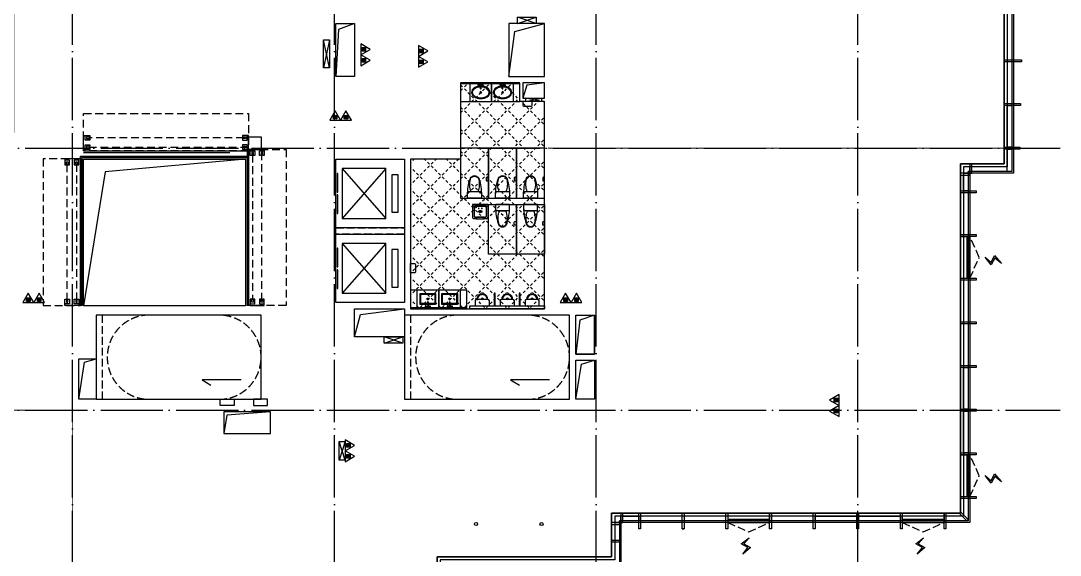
# Model space of a CAD drawing. Extents: x -186750 to 855523, y -12902 to 560425.
# Drawn here: x 15135 to 48500, y 122553 to 139685 of the extents above; entities that cross this region are included whole.
import ezdxf
from ezdxf.xclip import XClip

# ---------------------------------------------------------------- set-up
doc = ezdxf.new("R2010")
doc.units = 0
doc.header["$LTSCALE"] = 1000
doc.header["$MEASUREMENT"] = 0
doc.header["$XCLIPFRAME"] = 0
for name, pattern in [('10#楼幕墙$0$109-34 轴网$0$L1$0$$AUDIT_BAD_LTYPE1', [0]), ('10#楼幕墙$0$DASH', [0.35, 0.25, -0.1]), ('104-10 轴网$0$DOTE', [2.4200000000000004, 2, -0.2, 0.02, -0.2]), ('X-104 8#10#平面$0$109-34 轴网$0$L1$0$$AUDIT_BAD_LTYPE1', [0]), ('X-104 8#10#平面$0$CACHE', [0.375, 0.25, -0.125]), ('X-104 8#10#平面$0$DASH', [0.35, 0.25, -0.1]), ('三跑梯-奇数F$0$DASH', [0.35, 0.25, -0.1])]:
    doc.linetypes.add(name, pattern=pattern)
for name, color, linetype, plot in [('10#楼幕墙$0$04-电动窗', 1, 'Continuous', False), ('X-104 8#10#平面$0$04-不打印_辅助线', 165, 'Continuous', False), ('三跑梯-奇数F$0$04-不打印_辅助线', 165, 'Continuous', False)]:
    doc.layers.add(name, color=color, linetype=linetype, plot=plot)
for name, color, linetype in [('10#楼幕墙$0$A-C_玻璃幕墙', 140, 'Continuous'), ('10#楼幕墙$0$A-C_窗b', 191, 'Continuous'), ('10#楼幕墙$0$A-SUR_看线', 252, 'Continuous'), ('10#楼幕墙$1$A-TECH_结构', 21, 'Continuous'), ('104-10 轴网$0$A_AXIS-轴线', 252, '104-10 轴网$0$DOTE'), ('EQUIP_消防', 7, 'Continuous'), ('TWT_TEXT', 7, 'Continuous'), ('VPIPE-雨水', 4, 'TG_Y'), ('X-104 8#10#平面$0$A-E_栏杆', 252, 'Continuous'), ('X-104 8#10#平面$0$A-E_楼梯', 252, 'Continuous'), ('X-104 8#10#平面$0$A-E_电梯', 252, 'Continuous'), ('X-104 8#10#平面$0$A-FC', 252, 'X-104 8#10#平面$0$CACHE'), ('X-104 8#10#平面$0$A-I_卫-洁具', 8, 'Continuous'), ('X-104 8#10#平面$0$A-SUR_看线', 252, 'Continuous'), ('X-104 8#10#平面$0$A-TECH_暖通', 162, 'Continuous'), ('X-104 8#10#平面$0$A-TECH_结构', 252, 'Continuous')]:
    doc.layers.add(name, color=color, linetype=linetype)
doc.styles.add('TG_LINETYPE', font='romans2.shx', dxfattribs={"width": 0.8, "height": 3, "bigfont": 'hzdf2.shx'})
doc.linetypes.add('TG_Y', pattern='A,5,-0.3,["Y",TG_LINETYPE,S=0.1,R=0,X=-0.23,Y=-0.15],0', length=5.3)

# ---------------------------------------------------------------- blocks, each defined once
blk = doc.blocks.new('104-10 轴网')
at = {"layer": '104-10 轴网$0$A_AXIS-轴线', "linetype": '104-10 轴网$0$DOTE'}
for p, q in [((16799.99999999992, -6500.000000000015), (16800.00000000021, 40100.00000000004)), ((25199.99999999992, -6500.000000000015), (25200.00000000021, 40100.00000000004)), ((33599.99999999995, -6500.000000000015), (33600.00000000021, 40100.00000000004)), ((41999.99999999995, -6500.000000000015), (42000.00000000021, 40100.00000000004)), ((-6500.000000000022, 16799.99999999999), (48500.00000000018, 16800.00000000004)), ((-6500.000000000022, 8399.999999999985), (48500.00000000018, 8400.000000000044))]:
    blk.add_line(p, q, dxfattribs=at)
blk = doc.blocks.new('A-电梯2222')
for p, q in [((-599.9999999888532, 1800.000000028485), (-599.9999999888532, 2000.000000028485)), ((-599.9999999888532, 2000.000000028485), (599.999999990192, 2000.000000027969)), ((599.999999990192, 1800.000000028027), (-599.9999999888532, 1800.000000028485)), ((599.999999990192, 2000.000000027969), (599.999999990192, 1800.000000028027)), ((-800.0000000021246, 200.0000000191649), (-800.0000000016589, 1600.000000013759)), ((-800.0000000016589, 1600.000000013759), (800.0000000027649, 1600.000000013068)), ((800.0000000027649, 1600.000000013068), (-800.0000000021246, 200.0000000191649)), ((800.0000000021828, 200.0000000184664), (-800.0000000016589, 1600.000000013759)), ((800.0000000027649, 1600.000000013068), (800.0000000021828, 200.0000000184664)), ((800.0000000021828, 200.0000000184664), (-800.0000000021246, 200.0000000191649))]:
    blk.add_line(p, q)
for points in [[(-1100, 0), (1100, 0), (1100, 2200.000000000007), (-1100, 2200.000000000007)], [(-643.3333333326736, 38.08112883746799), (-643.3333333326736, 58.97966308711329), (-43.33333333267365, 58.97966308711329), (-43.33333333267365, 38.08112883746799)], [(43.33333333273185, 38.0811288371915), (43.33333333273185, 58.97966308683681), (643.3333333327319, 58.97966308683681), (643.3333333327319, 38.0811288371915)]]:
    blk.add_lwpolyline(points, close=True)
blk = doc.blocks.new('X-104 8#10#平面$0$jhat')
for p, q in [((-395, -250.0000000000582), (-395, 249.9999999999418)), ((-395, 249.9999999999418), (-44.99999999994179, 249.9999999999418)), ((-219.9999999999418, 32.25599999987753), (-219.9999999999418, 5.03999999986263)), ((-124.8214514199644, 8.000000000058208), (11.68149024352897, 14.3899337601033)), ((-124.8214514199644, 7.999999999941792), (-124.8214514199644, -8.000000000058208)), ((-44.99999999994179, 249.9999999999418), (-44.99999999994179, 11.73657725605881)), ((11.68149024352897, 14.3899337601033), (11.68149024352897, -14.3899337601033)), ((-44.99999999994179, -250.0000000000582), (-395, -250.0000000000582)), ((-225.0399999999208, -1.164153218269348e-10), (-253.7679999999236, -1.164153218269348e-10)), ((-219.9999999999418, -5.040000000095461), (-219.9999999999418, -32.76000000012573)), ((-186.7359999999171, -1.164153218269348e-10), (-214.9599999999045, -1.164153218269348e-10)), ((-124.8214514199644, -8.000000000058208), (11.68149024352897, -14.3899337601033)), ((-44.99999999994179, -12.38077738613356), (-44.99999999994179, -250.0000000000582))]:
    blk.add_line(p, q)
at = {"color": 8}
blk.add_lwpolyline([(-69.99999999994179, -11.06304409715813), (-69.99999999994179, -225.0000000000582), (-370, -225.0000000000582), (-370, 224.9999999999418), (-69.99999999994179, 224.9999999999418), (-69.99999999994179, 10.56628493819153)], dxfattribs=at)
at = {"ltscale": 1000, "const_width": 0.8399999999999999}
blk.add_lwpolyline([(-219.5799999999581, 0.1399999998975545, 0.9999999999999999), (-220.4199999999255, 0.1399999998975545, 0.9999999999999999)], format="xyb", close=True, dxfattribs=at)
for points in [[(7.191454842337407, 81.35012003820157), (30, 81.35012003820157), (30, 51.35012003820157), (7.191454842337407, 51.35012003820157)], [(11.68149024352897, -21.35012003820157), (30, -21.35012003820157), (30, 21.35012003820157), (11.68149024352897, 21.35012003820157)], [(7.191454842337407, -81.35012003820157), (30, -81.35012003820157), (30, -51.35012003820157), (7.191454842337407, -51.35012003820157)]]:
    blk.add_lwpolyline(points, close=True)
blk.add_circle((-219.9999999999418, -1.164153218269348e-10), 25.2)
at = {"layer": 'X-104 8#10#平面$0$04-不打印_辅助线'}
blk.add_lwpolyline([(100.0000000001164, -350), (100.0000000000582, 350), (-499.9999999999418, 350), (-499.9999999998836, -350)], close=True, dxfattribs=at)
blk = doc.blocks.new('X-104 8#10#平面$0$A-toilet-F2$0$A-toilet-F3$0$xb')
for p, q in [((-228.5999999991618, 152.3999999994412), (-228.6000000010245, 9.313225746154785e-10)), ((-228.6000000010245, 9.313225746154785e-10), (228.6000000010245, -9.313225746154785e-10)), ((177.7999999998137, 203.2000000000698), (-177.7999999993481, 203.1999999994878)), ((228.6000000010245, -9.313225746154785e-10), (228.6000000005588, 152.3999999997905))]:
    blk.add_line(p, q)
for centre, radius, start, end in [((-6.349999998696148, 209.549999998766), 171.56755229355, 106.6068803142738, 182.1210963969083), ((-6.349999998696148, 209.549999998766), 146.16755229355, 87.87890362284142, 182.1210963969083), ((9.313225746154785e-10, 342.8999999993248), 63.50000000000001, 1.07073087239469, 178.9292691276053), ((6.350000001490116, 209.549999998766), 146.16755229355, 357.8789036030917, 92.12109637715858), ((6.350000001490116, 209.549999998766), 171.56755229355, 357.8789036030917, 73.39311968572625), ((-177.7999999993481, 152.3999999992084), 50.8, 90, 180), ((1.396983861923218e-09, 203.1999999987893), 38.1, 0, 180), ((177.8000000002794, 152.3999999997905), 50.8, 0, 90)]:
    blk.add_arc(centre, radius, start, end)
blk = doc.blocks.new('X-104 8#10#平面$0$10#核心筒')
at = {"layer": 'X-104 8#10#平面$0$A-I_卫-洁具', "ltscale": 0.1}
for points in [[(27649.99997655326, 11650.00000787919), (29449.99997655326, 11650.00000787919), (29449.99997655326, 12250.00000787919), (27649.99997655326, 12250.00000787919)], [(30364.99997656236, 11749.99999999913), (30364.99997656236, 12149.99999999913), (30334.99997656236, 12149.99999999913), (30334.99997656236, 11749.99999999913), (30364.99997656236, 11749.99999999913), (30364.99997656236, 11749.99999999913)], [(31164.99997655315, 11749.99999999919), (31164.99997655315, 12149.99999999919), (31134.99997655315, 12149.99999999919), (31134.99997655315, 11749.99999999919), (31164.99997655315, 11749.99999999919), (31164.99997655315, 11749.99999999919)]]:
    blk.add_lwpolyline(points, close=True, dxfattribs=at)
blk.add_lwpolyline([(27649.99939044413, 11679.99977302144), (27649.99939044413, 11649.99977302144), (29449.99939044425, 11649.99977302132), (29449.99939044768, 11679.99977281538), (27649.99939044413, 11679.99977302144)], dxfattribs=at)
at = {"layer": 'X-104 8#10#平面$0$A-SUR_看线', "linetype": 'X-104 8#10#平面$0$109-34 轴网$0$L1$0$$AUDIT_BAD_LTYPE1'}
blk.add_lwpolyline([(31949.99997657158, 11650.00000787916), (29549.99997655303, 11650.00000787919), (29549.99997655303, 11750.00000000212), (31949.99997657156, 11750.00000782145), (31949.99998203337, 11650.00000787919)], dxfattribs=at)
at = {"layer": 'X-104 8#10#平面$0$A-TECH_结构', "linetype": 'X-104 8#10#平面$0$DASH'}
blk.add_lwpolyline([(25249.99997655326, 14250.00000788743), (27449.99997655327, 14250.00000788743), (27449.99997655327, 14049.99998604986), (25249.99997655326, 14049.99998604986)], close=True, dxfattribs=at)
at = {"layer": 'X-104 8#10#平面$0$A-E_电梯', "xscale": -1, "rotation": 270}
for p in [(25249.99997655326, 15349.99998604986), (25249.99997655326, 12949.99998604986)]:
    blk.add_blockref('A-电梯2222', p, dxfattribs=at)
at = {"layer": 'X-104 8#10#平面$0$A-I_卫-洁具', "ltscale": 0.1, "rotation": 270}
for p in [(28199.99997655326, 11750.00000787919), (28899.99997655326, 11750.00000787919)]:
    blk.add_blockref('X-104 8#10#平面$0$jhat', p, dxfattribs=at)
at = {"layer": 'X-104 8#10#平面$0$A-I_卫-洁具', "ltscale": 0.1}
for p in [(29949.99997657157, 11749.99999999907), (30749.99997657157, 11749.99999999907), (31549.99997657157, 11749.99999999907)]:
    blk.add_blockref('X-104 8#10#平面$0$A-toilet-F2$0$A-toilet-F3$0$xb', p, dxfattribs=at)
blk = doc.blocks.new('X-104 8#10#平面$0$meae')
for p, q in [((-215.039999999979, 0), (-243.7679999999818, 0)), ((-210, 5.039999999979045), (-210, 32.76000000000931)), ((-176.7359999999753, 0), (-204.9599999999627, 0)), ((-99.54815868195146, 8), (21.68149024352897, 14.3899337600451)), ((-99.54815868195146, -7.999999999941792), (-99.54815868195146, 8)), ((21.68149024352897, -14.3899337601033), (21.68149024352897, 14.3899337600451)), ((-210, -32.25599999999395), (-210, -5.039999999979045)), ((-99.54815868195146, -8.000000000058208), (21.68149024352897, -14.3899337601033))]:
    blk.add_line(p, q)
at = {"const_width": 0.8399999999999999}
blk.add_lwpolyline([(-209.5800000000163, -0.1400000000139698, -0.9999999999999999), (-210.4199999999837, -0.1400000000139698, -0.9999999999999999)], format="xyb", close=True, dxfattribs=at)
for points in [[(17.19145484233741, 81.35012003820157), (40, 81.35012003820157), (39.99999999994179, 51.35012003820157), (17.1914548422792, 51.35012003820157)], [(21.68149024352897, 21.35012003820157), (40, 21.35012003820157), (40, -21.35012003820157), (21.68149024352897, -21.35012003820157)], [(17.19145484233741, -81.35012003820157), (40, -81.35012003820157), (39.99999999994179, -51.35012003820157), (17.1914548422792, -51.35012003820157)]]:
    blk.add_lwpolyline(points, close=True)
blk.add_circle((-210, 0), 25.2)
blk.add_ellipse((-210, 0), major_axis=(0, -296.8388870928175), ratio=0.6737661697857759)
at = {"color": 8}
blk.add_open_spline([(-210, -271.838887092832), (-201.6286662275088, -271.838887092832), (-193.2556980797672, -270.8834744876949), (-176.5567826171755, -267.0318226981908), (-168.2292954665609, -264.1331208487391), (-151.7464247078751, -256.3412992825033), (-143.592075161112, -251.4461166422116), (-127.6688291439204, -239.6628589069005), (-119.9016611408442, -232.7743547918508), (-105.0053654383519, -217.100718463771), (-97.87740360945463, -208.3160983382841), (-84.50442564953119, -189.0367220979533), (-78.25994529254967, -178.5426552897552), (-66.86596525227651, -156.1005802754662), (-61.71665413689334, -144.1531549534993), (-52.68240508378949, -119.1104159536771), (-48.79751711455174, -106.0155586157343), (-42.41598126577446, -79.01830609660828), (-39.91934085072717, -65.11628590768669), (-36.39207964838715, -36.86706837144447), (-35.3614577781409, -22.5202054088586), (-34.79793056182098, 6.244822261855006), (-35.26502483320655, 20.66266644134885), (-37.68259151588427, 49.19399507466005), (-39.63306519814068, 63.30715293157846), (-44.95700291811954, 90.86129060061648), (-48.33046480413759, 104.3019146881416), (-56.39392556494568, 130.1611448710319), (-61.0838973345235, 142.5793309712317), (-71.62818411248736, 166.0733063118532), (-77.48238030000357, 177.1485642623738), (-90.15903716551838, 197.6798496269621), (-96.98112566315103, 207.1352148510632), (-111.3602107425686, 224.2113378457143), (-118.9163064261083, 231.8314545630128), (-134.510733252624, 245.1036245926516), (-142.547481424408, 250.7556368449004), (-158.868371842138, 260.0530890176306), (-167.1509793659789, 263.6999722997425), (-183.7976203592261, 269.0257272459567), (-192.162095878215, 270.7072330619558), (-208.8995512870024, 272.153067119536), (-217.2755150526064, 271.9185741905239), (-234.0031495776493, 269.526916392555), (-242.3573442720808, 267.3679324407713), (-258.9526960913208, 261.0731867576833), (-267.1936322519905, 256.9349128940958), (-283.3781850557425, 246.65468100406), (-291.3201072766096, 240.5117016318836), (-306.6623222918133, 226.2813428560039), (-314.0611830068519, 218.1942343084957), (-328.0653621423407, 200.2301868745126), (-334.6699371464783, 190.353927289194), (-346.859358667396, 169.044026111078), (-352.4439172392595, 157.6110181525), (-362.4072642970132, 133.476927122334), (-366.7859668953461, 120.7763437553076), (-374.1964356524404, 94.43610308453208), (-377.2281845823745, 80.79684587812517), (-381.8495765395346, 52.93462008907227), (-383.4392193020904, 38.71199739631265), (-385.1273327118251, 10.0537408667733), (-385.225804392132, -4.381569712015335), (-383.9285565786413, -33.08909023553133), (-382.5328362500295, -47.36097819061251), (-378.2902226594742, -75.36972922243876), (-375.4433290168527, -89.10625087702647), (-368.3874579074909, -115.6863969620317), (-364.1784936326439, -128.529630749661), (-354.5335200406262, -152.9902308470919), (-349.097582319926, -164.6071133053629), (-337.1786070214584, -186.3198765731067), (-330.6958189697471, -196.415140855941), (-316.9037533847149, -214.843760280055), (-309.5951420506462, -223.1764269854757), (-294.4000191528467, -237.9131964488188), (-286.5148495539906, -244.3169298697612), (-270.41386736813, -255.1213227973203), (-262.1997869724291, -259.5227866767091), (-245.6385630253353, -266.3373192788567), (-237.2919559226721, -268.7527736420161), (-222.6272707111784, -271.2949484957498), (-216.3134306632564, -271.838887092832), (-210, -271.838887092832)], degree=3, knots=[0, 0, 0, 0, 0.1541728099079682, 0.1541728099079682, 0.3083456198159364, 0.3083456198159364, 0.4625184297239047, 0.4625184297239047, 0.6166912396318729, 0.6166912396318729, 0.7708640495398411, 0.7708640495398411, 0.9250368594478093, 0.9250368594478093, 1.079209669355778, 1.079209669355778, 1.233382479263746, 1.233382479263746, 1.387555289171714, 1.387555289171714, 1.541728099079682, 1.541728099079682, 1.69590090898765, 1.69590090898765, 1.850073718895619, 1.850073718895619, 2.004246528803587, 2.004246528803587, 2.158419338711555, 2.158419338711555, 2.312592148619523, 2.312592148619523, 2.466764958527492, 2.466764958527492, 2.62093776843546, 2.62093776843546, 2.775110578343428, 2.775110578343428, 2.929283388251396, 2.929283388251396, 3.083456198159364, 3.083456198159364, 3.237629008067333, 3.237629008067333, 3.391801817975301, 3.391801817975301, 3.545974627883269, 3.545974627883269, 3.700147437791237, 3.700147437791237, 3.854320247699206, 3.854320247699206, 4.008493057607174, 4.008493057607174, 4.162665867515142, 4.162665867515142, 4.31683867742311, 4.31683867742311, 4.471011487331078, 4.471011487331078, 4.625184297239047, 4.625184297239047, 4.779357107147015, 4.779357107147015, 4.933529917054983, 4.933529917054983, 5.087702726962951, 5.087702726962951, 5.24187553687092, 5.24187553687092, 5.396048346778888, 5.396048346778888, 5.550221156686856, 5.550221156686856, 5.704393966594824, 5.704393966594824, 5.858566776502792, 5.858566776502792, 6.012739586410761, 6.012739586410761, 6.166912396318729, 6.166912396318729, 6.283185307179586, 6.283185307179586, 6.283185307179586, 6.283185307179586], dxfattribs=at)
at = {"layer": 'X-104 8#10#平面$0$04-不打印_辅助线'}
blk.add_lwpolyline([(-499.9999999998836, -349.9999999999418), (-499.9999999998836, 350.0000000000582), (100.0000000001164, 350.0000000000582), (100.0000000001164, -349.9999999999418)], close=True, dxfattribs=at)
blk = doc.blocks.new('X-104 8#10#平面$0$A-toilet-F2$0$A-toilet-F3$0$$plan$00000388')
for p, q in [((-211.7636100000016, 107.6506163835302), (-211.7636100000016, -107.6506388835276)), ((-202.5, -209.53125), (-202.5, 209.53125)), ((0, -220.78125), (0, 220.78125))]:
    blk.add_line(p, q)
blk.add_lwpolyline([(-202.4999999999999, -209.5312499999999), (-151.5815775000015, -220.9312574999972), (-102.2263650000007, -226.3893074999992), (-50.17650749999908, -226.3893074999992), (8.526512829121202e-14, -220.7812499999999)])
for centre, radius, start, end in [((-595.175017904075, 0), 128.7061108459815, 159.5476091936029, 200.4523908063857), ((-562.4982811024126, -12.18639293920603), 163.5812782416205, 107.2477400730136, 159.5476091936029), ((-580.3665348804823, -1.124999869261956e-05), 128.7061108459815, 136.8542646013629, 223.1457353986371), ((-555.5449209055997, -23.26485846064998), 162.7261878014058, 104.7785650587778, 136.8542646013629), ((-70.50223739520334, -1596.893304158019), 1822.905267548176, 91.22236801686525, 107.2477400730136), ((-443.4417002224786, -448.2021481943076), 602.2018211347165, 67.37374387746667, 104.7785650587778), ((-76.17188249999913, -236.25), 463.3354349999999, 97.73994600000086, 105.8219819999994), ((-76.17188249999913, -236.25), 463.3354349999999, 80.5376779999934, 97.73994600000086), ((-562.4982811024126, 12.18639293920603), 163.5812782416205, 200.4523908063857, 252.7522599269864), ((-555.5449209055997, 23.26483596065259), 162.7261878014058, 223.1457353986371, 255.2214349412222), ((-70.50223739520334, 1596.893304158019), 1822.905267548176, 252.7522599269864, 268.7776319831348), ((-443.4417002224786, 448.2021256943101), 602.2018211347165, 255.2214349412222, 292.6262561225334)]:
    blk.add_arc(centre, radius, start, end)
blk = doc.blocks.new('X-104 8#10#平面$0$hgfasg')
at = {"layer": 'X-104 8#10#平面$0$04-不打印_辅助线'}
blk.add_lwpolyline([(-450, 1599.999999999709), (450, 1599.999999999651), (450, -3.492459654808044e-10), (-450, -2.91038304567337e-10)], close=True, dxfattribs=at)
at = {"rotation": 270}
blk.add_blockref('X-104 8#10#平面$0$A-toilet-F2$0$A-toilet-F3$0$$plan$00000388', (0, 0), dxfattribs=at)
blk = doc.blocks.new('X-104 8#10#平面$0$hgfd')
at = {"color": 8}
for p, q in [((-38.49999971458601, 228.000000048185), (38.50000028541399, 227.9999999518077)), ((3.335953806526959e-07, 266.5000000000036), (2.372253220528364e-07, 189.5000000000036))]:
    blk.add_line(p, q, dxfattribs=at)
for points in [[(250, -3.504792402964085e-07), (-249.9999999999927, 3.504792402964085e-07), (-249.9999994917889, 406.0000003504792, -0.4142135623732199), (-199.9999994292011, 456.0000002878987), (-119.9999994292084, 456.0000001877597), (-119.9999994166865, 466.000000187767), (120.0000005833208, 465.9999998122548), (120.0000005708062, 455.9999998122548), (200.000000570777, 455.9999997121158, -0.414213562372991), (250.0000005081893, 405.9999996495353)], [(175.000000062566, 49.99999974339516), (-174.9999999374049, 50.00000025659756, -0.4142135623730927), (-199.9999999061183, 75.00000028789145), (-199.9999995230974, 381.0000002878987, -0.414213562373095), (-174.9999994917962, 406.0000002565976), (175.0000005082111, 405.9999997434024, -0.4142135623731322), (200.0000004769245, 380.9999997121085), (200.0000000938744, 74.99999971210127, -0.4142135623730573)], [(250, -3.504792402964085e-07), (-249.9999999999927, 3.504792402964085e-07), (-249.9999999686988, 25.00000035048652, -0.4142135623730971), (-224.9999999373977, 50.00000031918535), (225.0000000625878, 49.99999968082193, -0.4142135623730932), (250.0000000313012, 24.99999964952804)]]:
    blk.add_lwpolyline(points, format="xyb", close=True)
blk.add_lwpolyline([(120.0000005708062, 455.9999998122548), (200.000000570777, 455.9999997121158, -0.414213562373095), (250.0000005081893, 405.9999996495353), (250, -3.504792402964085e-07), (-249.9999999999927, 3.504792402964085e-07), (-249.9999994917889, 406.0000003504792, -0.4142135623730929), (-199.9999994292011, 456.0000002878987), (-119.9999994292084, 456.0000001877597)], format="xyb")
blk.add_lwpolyline([(150.0000000876389, 69.99999977469633), (-149.9999999123756, 70.00000022531094, -0.4142135623730976), (-199.9999998497879, 120.0000002878915), (-199.9999995543913, 356.0000002878842, -0.414213562373095), (-149.9999994918035, 406.0000002253037), (150.0000005081965, 405.9999997746963, -0.414213562373095), (200.0000004456087, 355.9999997121085), (200.0000001502194, 119.9999997121231, -0.4142135623731096)], format="xyb", close=True, dxfattribs=at)
blk.add_lwpolyline([(120.0000005082184, 405.9999998122476), (-119.9999994917889, 406.0000001877524), (-119.9999994166865, 466.000000187767), (120.0000005833208, 465.9999998122548)], close=True)
for centre, radius in [((-49.99999971457146, 228.0000000625914), 10), ((-49.99999983975431, 128.0000000625841), 10), ((2.854139893315732e-07, 228.0000000000036), 35), ((50.00000028542127, 227.9999999374159), 10), ((50.00000016025297, 127.9999999374159), 10)]:
    blk.add_circle(centre, radius)
blk.add_circle((2.854139893315732e-07, 228.0000000000036), 25, dxfattribs=at)
blk = doc.blocks.new('X-104 8#10#平面$0$卫生间')
at = {"layer": 'X-104 8#10#平面$0$A-I_卫-洁具', "ltscale": 0.1}
blk.add_lwpolyline([(29249.99997658384, 18300.0000078821), (31149.99997658456, 18300.00000788411), (31149.99997658456, 18900.00000788411), (29249.99997658384, 18900.0000078821)], close=True, dxfattribs=at)
blk.add_lwpolyline([(29249.9999765839, 18900.00000788417), (29249.9999765839, 18870.00000788417), (31149.99997652085, 18870.00000788397), (31149.99997652428, 18900.00000788411)], dxfattribs=at)
for points in [[(31549.99997658755, 18300.00000787908), (31249.99997658755, 18300.00000787908), (31249.99997658755, 18180.00000787896, 0.414213562373095), (31279.99997658755, 18150.00000787896), (31519.99997658755, 18150.00000787896, 0.414213562373095), (31549.99997658755, 18180.00000787896)], [(27649.9999765533, 12800.00000788734), (27649.9999765533, 13100.00000788734), (27769.99997655342, 13100.00000788734, -0.414213562373095), (27799.99997655342, 13070.00000788734), (27799.99997655342, 12830.00000788734, -0.414213562373095), (27769.99997655342, 12800.00000788734)]]:
    blk.add_lwpolyline(points, format="xyb", close=True, dxfattribs=at)
at = {"layer": 'X-104 8#10#平面$0$A-I_卫-洁具'}
for points in [[(30074.99997657166, 15851.95678070415), (30074.99997657168, 15771.95678070415, 0.4142135623730523), (30094.99997657168, 15751.95678070415), (30134.99997657171, 15751.95678070415), (30134.99997657169, 15871.95678070415), (30094.99997657166, 15871.95678070415, 0.4142135623731306)], [(30974.99997657155, 15851.95678070412), (30974.99997657156, 15771.95678070412, 0.4142135623730523), (30994.99997657156, 15751.95678070412), (31034.99997657159, 15751.95678070412), (31034.99997657158, 15871.95678070412), (30994.99997657155, 15871.95678070412, 0.4142135623731306)], [(31889.99997657165, 15851.95678070426), (31889.99997657166, 15771.95678070426, 0.4142135623730523), (31909.99997657166, 15751.95678070426), (31949.99997657169, 15751.95678070426), (31949.99997657168, 15871.95678070426), (31909.99997657165, 15871.95678070426, 0.4142135623731306)], [(30974.99997657155, 14348.04323506608), (30974.99997657156, 14428.04323506608, -0.4142135623730523), (30994.99997657156, 14448.04323506608), (31034.99997657159, 14448.04323506608), (31034.99997657158, 14328.04323506608), (30994.99997657155, 14328.04323506608, -0.4142135623731306)], [(31889.99997657163, 14348.04323506594), (31889.99997657166, 14428.04323506594, -0.4142135623730523), (31909.99997657166, 14448.04323506594), (31949.99997657169, 14448.04323506594), (31949.99997657166, 14328.04323506594), (31909.99997657163, 14328.04323506594, -0.4142135623731306)]]:
    blk.add_lwpolyline(points, format="xyb", close=True, dxfattribs=at)
at = {"layer": 'X-104 8#10#平面$0$A-I_卫-洁具', "ltscale": 0.1, "xscale": -1}
for name, p, rotation in [('X-104 8#10#平面$0$meae', (29899.9999765845, 18800.00000788434), 270), ('X-104 8#10#平面$0$meae', (30599.9999765845, 18800.00000788411), 270), ('X-104 8#10#平面$0$hgfd', (29884.99997657168, 15000.00000755693), 180)]:
    blk.add_blockref(name, p, dxfattribs=dict(at, rotation=rotation))
for p in [(29699.99997657168, 15200.000007897), (30599.99997657168, 15200.00000788565), (31499.99997657168, 15200.00000788539)]:
    blk.add_blockref('X-104 8#10#平面$0$hgfasg', p, dxfattribs=at)
at = {"layer": 'X-104 8#10#平面$0$A-I_卫-洁具', "ltscale": 0.1, "rotation": 180}
for p in [(30599.99997657168, 15000.00000789596), (31499.99997657168, 15000.00000788481)]:
    blk.add_blockref('X-104 8#10#平面$0$hgfasg', p, dxfattribs=at)
blk = doc.blocks.new('X-104 8#10#平面$0$dfsdgf')
at = {"layer": 'X-104 8#10#平面$0$A-E_栏杆'}
for points in [[(249.9999999999673, -5049.999978165768), (249.9999999969223, -250.0000139501353), (5649.99999998985, -250.0000279002707), (5649.999999992895, -5049.999992115903)], [(299.9999999999673, -5049.999978165768), (299.9999999969514, -300.0000139501353), (5599.99999998985, -300.0000279002707), (5599.999999992895, -5049.999992115903)]]:
    blk.add_lwpolyline(points, dxfattribs=at)
blk = doc.blocks.new('三跑梯-奇数F')
at = {"color": 8, "linetype": '三跑梯-奇数F$0$DASH'}
for centre, start, end in [((1350.000000000002, 3950.000000000022), 0, 180), ((1350.14815628293, 1710.000000000051), 180, 0)]:
    blk.add_arc(centre, 1350.000000000002, start, end, dxfattribs=at)
at = {"layer": '三跑梯-奇数F$0$04-不打印_辅助线', "linetype": '三跑梯-奇数F$0$DASH'}
blk.add_line((3.637978807091713e-12, 199.9999999999982), (2700.000000000004, 199.9999999999982), dxfattribs=at)
at = {"layer": '三跑梯-奇数F$0$04-不打印_辅助线'}
blk.add_lwpolyline([(2700.000000000002, 5299.999999999999), (1.818989403545856e-12, 5299.999999999999), (1.818989403545856e-12, -9.094947017729282e-13), (2700.000000000002, -1.818989403545856e-12)], close=True, dxfattribs=at)
blk.add_lwpolyline([(2080.148156277954, 4661.834401277643), (2080.148156277895, 3410.000000000371), (2245.772232771751, 3690.000000000371)], dxfattribs=at)
blk = doc.blocks.new('X-104 8#10#平面$0$uyrii7ur')
at = {"layer": 'X-104 8#10#平面$0$A-TECH_结构', "linetype": 'X-104 8#10#平面$0$109-34 轴网$0$L1$0$$AUDIT_BAD_LTYPE1'}
for points in [[(25249.99997658582, 20800.00000749383), (25850.00000000499, 20800.00000749383), (25850.00000000499, 19100.00000788411), (25249.99997658582, 19100.00000788411)], [(30800.00000000291, 19100.00000788414), (31949.9999765715, 19100.00000788414), (31949.9999765715, 20800.00000749389), (30800.00000000291, 20800.00000749389)], [(31249.99997658737, 18400.00000787905), (31949.99997657165, 18400.00000787905), (31949.99997657165, 18900.00000788405), (31249.99997658737, 18900.00000788405)], [(27449.9999765532, 10750.00000788458), (25849.99997655327, 10750.00000788458), (25849.99997655327, 11650.00000788731), (27449.9999765532, 11650.00000788731)], [(33549.99322787844, 10199.99893631577), (32949.99995488752, 10199.99893631577), (32949.99995488752, 11450.00000787922), (33549.99322787844, 11450.00000787922)], [(33549.99997317628, 8750.000027945673), (32949.99995863647, 8750.000027945673), (32949.99995863647, 9999.998936315766), (33549.99997317628, 9999.998936315766)], [(21649.99999999856, 7650.000007879251), (23149.99999999696, 7650.000007879251), (23149.99999999689, 8350.000000000058), (21649.99999999849, 8350.000000000058)]]:
    blk.add_lwpolyline(points, close=True, dxfattribs=at)
for points in [[(25850.00000000498, 20800.00000749383), (25335.49703044849, 20603.45774340531), (25249.99997658582, 19100.00000788411)], [(25849.99997655327, 10750.00000788458), (26036.99999999987, 11473.7839677821), (27449.99997655326, 11650.00000788731)], [(33549.99322787844, 10199.99893631577), (33549.99322787844, 11450.00000787998), (33078.99492861191, 11290.86848105729), (32949.99325937161, 10199.99893631577), (33549.99322787844, 10199.99893631577)], [(23149.99999999686, 8350.000000000058), (21746.26625576583, 8243.715887878352), (21649.99999999856, 7650.000007879251)]]:
    blk.add_lwpolyline(points, dxfattribs=at)
at = {"layer": 'X-104 8#10#平面$0$A-TECH_结构'}
for points in [[(30800.00000000274, 19100.00000788414), (30994.87325166486, 20538.04205661503), (31949.9999765715, 20800.00000749389)], [(31949.99997657165, 18900.00000788405), (31380.60406085144, 18817.14181262002), (31249.99997658737, 18400.00000787905)]]:
    blk.add_lwpolyline(points, dxfattribs=at)
for points in [[(17550.00009050622, 10050.00004004798), (17550.00004707376, 8750.000050116389), (17000.00000339406, 8750.000029312563), (17181.19745823395, 9940.41740318312)], [(17550.00006878999, 8750.000036196201), (17000.00000000306, 8750.000011481054), (17000.00000000306, 10049.99993964267), (17550.00006878999, 10049.99996435782)], [(33549.99997317628, 9999.998936315766), (33549.99997317628, 8750.000027945673), (32949.99995462794, 8749.999959031004), (33137.91965881834, 9881.415826070122)]]:
    blk.add_lwpolyline(points, close=True, dxfattribs=at)
blk = doc.blocks.new('X-104 8#10#平面$0$rhyseuyi')
at = {"layer": 'X-104 8#10#平面$0$04-不打印_辅助线', "linetype": 'X-104 8#10#平面$0$109-34 轴网$0$L1$0$$AUDIT_BAD_LTYPE1'}
h = blk.add_hatch(dxfattribs=at)
h.set_pattern_fill('虚线方格', color=256, scale=500, angle=45)
h.set_pattern_definition([(45, (28.28427124753944, 59428.28427124747), (-353.5533905932737, 353.5533905932738), [90, -75, 90, -75, 90, -80]), (135, (325.2691193458741, 59781.83766184075), (-353.5533905932738, -353.5533905932737), [90, -75, 90, -75, 90, -80])])
h.paths.add_polyline_path([(31949.99997657165, 130450.0000078792), (31949.99997657165, 137100.0000078791), (31149.99997658463, 137100.0000078791), (31149.99997652436, 137700.0000078842), (29249.99997658411, 137700.0000078843), (29249.99997657174, 135249.9999999998), (27649.99997655331, 135249.9999860454), (27649.99939044419, 130449.9997730215)])
at = {"layer": 'X-104 8#10#平面$0$A-TECH_结构', "linetype": 'X-104 8#10#平面$0$109-34 轴网$0$L1$0$$AUDIT_BAD_LTYPE1'}
blk.add_lwpolyline([(-500, 123899.9999845643), (-500, 114100.0000000001), (17300, 114100.0000000001), (17300, 115500.0000000001), (28500, 115500.0000000001), (28500, 122500.0000000001), (34100, 122500.0000000001), (34100, 123900.0000000001), (45299.99999999999, 123900.0000000001), (45299.99999999999, 135100.0000000001), (46699.99999999999, 135100.0000000001), (46699.99999999999, 155700.0000000001), (33100, 155700.0000000001), (33100, 152900.0000000001), (21900, 152900.0000000001), (21900, 140300.0000000001), (14900.00000000029, 140300.0000000001), (14900.00000000419, 136099.9999860433), (8900.000000004307, 136099.9999860433), (8900.000000000407, 138900.0000000001), (-3300, 138900.0000000001), (-3300, 123899.9999985063)], close=True, dxfattribs=at)
blk.add_lwpolyline([(31949.99997657159, 130450.0000078793), (31949.99997657159, 137100.0000078792), (31149.99997658457, 137100.0000078792), (31149.9999765243, 137700.0000078843), (29249.99997658405, 137700.0000078844), (29249.99997657168, 135249.9999999999), (27649.99997655326, 135249.9999860455), (27649.99939044414, 130449.9997730216), (31949.99997657159, 130450.0000078793)], dxfattribs=at)
at = {"layer": 'X-104 8#10#平面$0$A-TECH_结构'}
blk.add_lwpolyline([(17149.99999999694, 135250.0000069752), (22349.99999998987, 135249.9999930251), (22349.99999999293, 130550.0000078843), (17150, 130550.0000218344)], close=True, dxfattribs=at)
blk.add_lwpolyline([(22349.99999998986, 135250.0000000002), (17840.37583562586, 134844.2933460629), (17150, 130550.0000218344)], dxfattribs=at)
blk = doc.blocks.new('10#楼幕墙$0$A$C13E80662')
for points in [[(150.0005130732898, 150.2641038001748), (150.0005130732898, 200.2641038001238), (0.0005130732897669077, 200.2641038001238), (0.0005130732897669077, 0.2641038001238485), (150.0005130732898, 0.2641038001238485)], [(150.0005130732898, 0.2641038001747802), (200.0005130733043, 0.2641038001747802), (200.0005130733043, 150.2641038001748), (150.0005130732898, 150.2641038001748)]]:
    blk.add_lwpolyline(points)
blk = doc.blocks.new('10#楼幕墙$0$ii')
blk.add_lwpolyline([(-1339.999257087533, -5.379672802519053e-05), (0.0007429124671034515, -5.379672802519053e-05), (0.0007429124671034515, -150.000053796728), (-1339.999257087533, -150.000053796728)], close=True)
blk = doc.blocks.new('10#楼幕墙$0$$TCHSYS$WIN2D')
for p, q in [((-0.5, 0.5), (0.5, 0.5)), ((-0.5, 0.5), (-0.4999999999999999, -0.5)), ((0.5, 0.5), (0.4999999999999998, -0.5)), ((0.5, 0.1666666666666666), (-0.5, 0.1666666666666666)), ((0.5, -0.1666666666666667), (-0.5, -0.1666666666666667)), ((-0.4999999999999999, -0.5), (0.5, -0.5))]:
    blk.add_line(p, q)
blk = doc.blocks.new('10#楼幕墙$0$开启扇')
at = {"layer": '10#楼幕墙$0$04-电动窗'}
h = blk.add_hatch(color=1, dxfattribs=at)
h.dxf.hatch_style = 1
h.paths.add_polyline_path([(680.5562354524154, 539.9632903847669), (509.7987490945379, 728.6290481947071), (726.3024437201093, 845.9672921814199), (478.2154791858056, 1065.595502953947), (646.9190324007068, 855.8806169162563), (430.4153377751354, 738.5423729295435)])
at = {"linetype": '10#楼幕墙$0$DASH'}
blk.add_lwpolyline([(0, 49.99999999714782), (670, 349.9999999971478), (1340, 49.99999999714782)], dxfattribs=at)
at = {"layer": '10#楼幕墙$0$04-电动窗', "color": 1}
blk.add_lwpolyline([(680.5562354524154, 539.9632903847669), (509.7987490945379, 728.6290481947071), (726.3024437201093, 845.9672921814199), (478.2154791858056, 1065.595502953947), (646.9190324007068, 855.8806169162563), (430.4153377751354, 738.5423729295435), (680.5562354524154, 539.9632903847669)], close=True, dxfattribs=at)
at = {"xscale": -1340, "yscale": 300, "zscale": 1340, "rotation": 180}
blk.add_blockref('10#楼幕墙$0$$TCHSYS$WIN2D', (670, -100), dxfattribs=at)
blk = doc.blocks.new('*U439')
blk.add_lwpolyline([(509.9999999971842, 0), (0, 0), (0, 150), (509.9999999971842, 150)], close=True)
blk = doc.blocks.new('*U440')
blk.add_lwpolyline([(719.9999999992215, 0), (0, 0), (0, 150), (719.9999999992215, 150)], close=True)
blk = doc.blocks.new('10#楼幕墙')
at = {"layer": '10#楼幕墙$0$A-C_玻璃幕墙'}
for points in [[(45600.00000000006, 134800), (45600.00000000006, 123600), (34400.00000000006, 123600), (34400.00000000006, 122200), (28800.00000000006, 122200), (28800.00000000006, 115200), (17600.00000000006, 115200), (17600.00000000006, 113800), (-799.9999999999418, 113800), (-799.9999999999418, 123600), (-3599.999999999942, 123600), (-3599.999999999942, 139200), (9200.000000000058, 139200), (9200.000000000058, 136400), (14600.00000000006, 136400), (14600.00000000006, 140600), (21600.00000000006, 140600), (21600.00000000006, 153200), (32800.00000000006, 153200), (32800.00000000006, 156000), (47000.00000000006, 156000), (47000.00000000006, 134800)], [(45550.00000000006, 134850), (45550.00000000006, 123650), (34350.00000000006, 123650), (34350.00000000006, 122250), (28750.00000000006, 122250), (28750.00000000006, 115250), (17550.00000000006, 115250), (17550.00000000006, 113850), (-749.9999999999418, 113850), (-749.9999999999418, 123650), (-3549.999999999942, 123650), (-3549.999999999942, 139150), (9150.000000000058, 139150), (9150.000000000058, 136350), (14650.00000000006, 136350), (14650.00000000006, 140550), (21650.00000000006, 140550), (21650.00000000006, 153150), (32850.00000000006, 153150), (32850.00000000006, 155950), (46950.00000000006, 155950), (46950.00000000006, 134850)], [(45400.00000000006, 135000), (45400.00000000006, 123800), (34200.00000000006, 123800), (34200.00000000006, 122400), (28600.00000000006, 122400), (28600.00000000006, 115400), (17400.00000000006, 115400), (17400.00000000006, 114000), (-599.9999999999418, 114000), (-599.9999999999418, 123800), (-3399.999999999942, 123800), (-3399.999999999942, 139000), (9000.000000000058, 139000), (9000.000000000058, 136200), (14800.00000000006, 136200), (14800.00000000006, 140400), (21800.00000000006, 140400), (21800.00000000006, 153000), (33000.00000000006, 153000), (33000.00000000006, 155800), (46800.00000000006, 155800), (46800.00000000006, 135000)], [(47260.00000000343, 138429.9999860433), (47260.00000000343, 138369.9999860433), (46700.00000000338, 138369.9999860433), (46700.00000000338, 138429.9999860433)], [(47230.00000000343, 137029.9999860433), (47230.00000000343, 136969.9999860433), (46700.00000000338, 136969.9999860433), (46700.00000000338, 137029.9999860433)], [(47200.00000000338, 135629.9999860425), (47200.00000000338, 135569.9999860425), (46700.00000000338, 135569.9999860433), (46700.00000000338, 135629.9999860433)], [(45599.99999997546, 134739.9999860432), (45599.99999997543, 134799.9999860432), (45299.99999997543, 134799.9999860432), (45299.99999997543, 134739.9999860432)], [(45599.99999997543, 134799.9999860432), (45659.99999997546, 134799.9999860433), (45659.99999997543, 135099.9999860433), (45599.99999997543, 135099.9999860433)], [(45799.99999997544, 134229.9999860424), (45799.99999997544, 134169.9999860424), (45299.99999997544, 134169.9999860425), (45299.99999997544, 134229.9999860425)], [(45799.99999997544, 132829.9999860424), (45799.99999997544, 132769.9999860424), (45299.99999997544, 132769.9999860425), (45299.99999997544, 132829.9999860425)], [(45799.99999997544, 131429.9999860425), (45799.99999997544, 131369.9999860425), (45299.99999997555, 131369.9999860425), (45299.99999997555, 131429.9999860425)], [(45799.99999997544, 130029.9999860425), (45799.99999997544, 129969.9999860425), (45299.99999997555, 129969.9999860425), (45299.99999997555, 130029.9999860425)], [(45799.99999997544, 128629.9999860425), (45799.99999997544, 128569.9999860425), (45299.99999997555, 128569.9999860425), (45299.99999997555, 128629.9999860425)], [(45799.99999997544, 127229.9999860425), (45799.99999997544, 127169.9999860425), (45299.99999997555, 127169.9999860425), (45299.99999997555, 127229.9999860425)], [(45799.99999997538, 125829.9999860425), (45799.99999997538, 125769.9999860425), (45299.99999997544, 125769.9999860425), (45299.99999997544, 125829.9999860425)], [(45799.99999997544, 124429.9999860425), (45799.99999997544, 124369.9999860425), (45299.99999997555, 124369.9999860425), (45299.99999997555, 124429.9999860425)], [(45799.99999997538, 124429.9999860425), (45799.99999997538, 124369.9999860425), (45299.99999997544, 124369.9999860425), (45299.99999997544, 124429.9999860425)], [(34400.00000000005, 123600), (34460.00000000008, 123600.0000000001), (34460.00000000005, 123900.0000000001), (34400.00000000005, 123900.0000000001)], [(34970.00000000338, 123899.9999860468), (35030.00000000338, 123899.9999860468), (35030.00000000215, 123399.9999860102), (34970.00000000215, 123399.9999860102)], [(36370.0000000046, 123899.9999860468), (36430.0000000046, 123899.9999860468), (36430.00000000466, 123399.9999860102), (36370.00000000466, 123399.9999860102)], [(37770.0000000046, 123899.9999860468), (37830.0000000046, 123899.9999860468), (37830.00000000338, 123399.9999860102), (37770.00000000338, 123399.9999860102)], [(39170.0000000046, 123899.9999860468), (39230.0000000046, 123899.9999860468), (39230.00000000338, 123399.9999860102), (39170.00000000338, 123399.9999860102)], [(40570.0000000046, 123899.9999860468), (40630.0000000046, 123899.9999860468), (40630.00000000338, 123399.9999860102), (40570.00000000338, 123399.9999860102)], [(41970.0000000046, 123899.9999860468), (42030.0000000046, 123899.9999860468), (42030.00000000338, 123399.9999860102), (41970.00000000338, 123399.9999860102)], [(43370.0000000046, 123899.9999860468), (43430.0000000046, 123899.9999860468), (43430.0000000046, 123399.9999860102), (43370.0000000046, 123399.9999860102)], [(44770.0000000046, 123899.9999860468), (44830.0000000046, 123899.9999860468), (44830.0000000046, 123399.9999860102), (44770.0000000046, 123399.9999860102)], [(45278.78679656447, 123878.7867965644), (45321.21320343571, 123921.2132034356), (45550.00000000006, 123692.4264068713), (45507.57359312888, 123650.0000000001)], [(34400.00000000008, 123540), (34400.00000000005, 123600), (34100.00000000005, 123600), (34100.00000000005, 123540)], [(34400, 123029.9999860456), (34400, 122969.9999860456), (34100.00000000268, 122969.9999860456), (34100.00000000268, 123029.9999860456)]]:
    blk.add_lwpolyline(points, close=True, dxfattribs=at)
at = {"layer": '10#楼幕墙$0$A-SUR_看线'}
blk.add_line((36370.00000000471, 123399.9999860102), (36430.00000000471, 123399.9999860102), dxfattribs=at)
at = {"layer": '10#楼幕墙$1$A-TECH_结构'}
blk.add_lwpolyline([(45300.00000000006, 135100), (45300.00000000006, 123900), (34100.00000000006, 123900), (34100.00000000006, 122500), (28500.00000000006, 122500), (28500.00000000006, 115500), (17300.00000000006, 115500), (17300.00000000006, 114100), (-499.9999999999418, 114100), (-499.9999999999418, 123900), (-3299.999999999942, 123900), (-3299.999999999942, 138900), (8900.000000000058, 138900), (8900.000000000058, 136100), (14900.00000000006, 136100), (14900.00000000006, 140300), (21900.00000000006, 140300), (21900.00000000006, 152900), (33100.00000000006, 152900), (33100.00000000006, 155700), (46700.00000000006, 155700), (46700.00000000006, 135100)], close=True, dxfattribs=at)
at = {"layer": '10#楼幕墙$0$A-C_玻璃幕墙'}
for name, p, rotation in [('10#楼幕墙$0$ii', (46950.00000000338, 135629.9999860433), 270), ('*U440', (46950.00000000419, 134849.9999860433), 90), ('10#楼幕墙$0$A$C13E80662', (45399.73589617531, 135000.0004991165), 270), ('*U439', (45549.99999997544, 134229.9999860424), 90), ('10#楼幕墙$0$ii', (45549.99999997637, 127229.9999860425), 270), ('10#楼幕墙$0$ii', (45549.99999997637, 125829.9999860425), 270), ('10#楼幕墙$0$A$C13E80662', (34199.73589619993, 123800.0005130733), 270), ('*U439', (34969.99951504376, 123800), 180), ('10#楼幕墙$0$ii', (40630.00000000454, 123649.9999860434), 180), ('10#楼幕墙$0$ii', (42030.00000000454, 123649.9999860433), 180)]:
    blk.add_blockref(name, p, dxfattribs=dict(at, rotation=rotation))
at = {"layer": '10#楼幕墙$0$A-C_玻璃幕墙', "linetype": '10#楼幕墙$0$109-34 轴网$0$L1$0$$AUDIT_BAD_LTYPE1', "xscale": -1}
for p, rotation in [((45549.99999997649, 124429.9999860426), 270), ((37830.00000000454, 123649.9999860433), 180), ((43430.00000000576, 123649.9999860433), 180)]:
    blk.add_blockref('10#楼幕墙$0$开启扇', p, dxfattribs=dict(at, rotation=rotation))
at = {"layer": '10#楼幕墙$0$A-C_窗b', "color": 4, "linetype": '10#楼幕墙$0$109-34 轴网$0$L1$0$$AUDIT_BAD_LTYPE1', "xscale": -1, "rotation": 270}
blk.add_blockref('10#楼幕墙$0$开启扇', (45549.99999997643, 131429.9999860425), dxfattribs=at)
blk = doc.blocks.new('*U207')
at = {"layer": 'X-104 8#10#平面$0$A-E_栏杆'}
for points in [[(-5299.999999989996, 50), (0, 50)], [(-5299.999999989996, 0), (-599.9999999950014, 0)]]:
    blk.add_lwpolyline(points, dxfattribs=at)
at = {"layer": 'X-104 8#10#平面$0$A-FC'}
for p, q in [((-150.1205822191259, 475.0000000123109), (-5135.222420518556, 474.9995015044406)), ((-5135.222420518556, 173.9195319662686), (-164.7775794651534, 173.9200283635582))]:
    blk.add_line(p, q, dxfattribs=at)
blk.add_lwpolyline([(0, 50), (-5299.999999990636, 50), (-5299.999999990636, 1250.000000000786), (0, 1250.000000000786)], close=True, dxfattribs=at)
at = {"layer": 'X-104 8#10#平面$0$A-FC', "ltscale": 1000}
for points in [[(-5249.999999982399, 100.0000000116124), (-5249.999999984029, 250.0000000111468), (-5099.999999984262, 250.0000000130094), (-5099.999999983331, 200.0000000130094), (-5199.999999983331, 200.0000000111468), (-5199.999999982865, 150.0000000120781), (-5099.999999983098, 150.0000000130094), (-5099.999999982399, 100.0000000130094), (-5299.999999983796, 100.0000000041618), (-5299.999999987464, 550.0000000041618), (-5099.999999985193, 550.0000000130094), (-5099.999999984728, 500.0000000130094), (-5199.999999984728, 500.0000000120781), (-5199.999999983796, 450.0000000116124), (-5099.999999984029, 450.0000000125438), (-5099.999999984029, 400.0000000130094), (-5249.999999983796, 400.0000000111468), (-5249.999999985193, 550.0000000116124)], [(-50.00000000130967, 100.0000000071886), (-49.99999999967986, 250.000000006723), (-199.999999999447, 250.0000000085856), (-200.0000000003783, 200.0000000085856), (-100.0000000003783, 200.000000006723), (-100.000000000844, 150.0000000076543), (-200.0000000006112, 150.0000000085856), (-200.0000000013097, 100.0000000085856), (8.731149137020111e-11, 99.99999999973807), (3.754394128918648e-09, 549.9999999997381), (-199.9999999985157, 550.0000000085856), (-199.9999999989814, 500.0000000085856), (-99.99999999898137, 500.0000000076543), (-99.99999999991269, 450.0000000071886), (-199.9999999996799, 450.00000000812), (-199.9999999996799, 400.0000000085856), (-49.99999999991269, 400.000000006723), (-49.9999999985157, 550.0000000071886)]]:
    blk.add_lwpolyline(points, dxfattribs=at)
blk = doc.blocks.new('*U236')
at = {"layer": 'X-104 8#10#平面$0$A-E_栏杆'}
for points in [[(-4999.999956419964, 50), (0, 50)], [(-4999.999956419964, 0), (-299.9999564249702, 0)]]:
    blk.add_lwpolyline(points, dxfattribs=at)
at = {"layer": 'X-104 8#10#平面$0$A-FC'}
for p, q in [((-150.1205822191259, 475.0000000123109), (-4835.222376948524, 474.9995015044406)), ((-4835.222376948524, 173.9195319662686), (-164.7775794651534, 173.9200283635582))]:
    blk.add_line(p, q, dxfattribs=at)
blk.add_lwpolyline([(0, 50), (-4999.999956420605, 50), (-4999.999956420605, 1250.000000000786), (0, 1250.000000000786)], close=True, dxfattribs=at)
at = {"layer": 'X-104 8#10#平面$0$A-FC', "ltscale": 1000}
for points in [[(-4949.999956412368, 100.0000000116124), (-4949.999956413998, 250.0000000111468), (-4799.999956414231, 250.0000000130094), (-4799.9999564133, 200.0000000130094), (-4899.9999564133, 200.0000000111468), (-4899.999956412834, 150.0000000120781), (-4799.999956413067, 150.0000000130094), (-4799.999956412368, 100.0000000130094), (-4999.999956413765, 100.0000000041618), (-4999.999956417432, 550.0000000041618), (-4799.999956415162, 550.0000000130094), (-4799.999956414696, 500.0000000130094), (-4899.999956414696, 500.0000000120781), (-4899.999956413765, 450.0000000116124), (-4799.999956413998, 450.0000000125438), (-4799.999956413998, 400.0000000130094), (-4949.999956413765, 400.0000000111468), (-4949.999956415162, 550.0000000116124)], [(-50.00000000130967, 100.0000000071886), (-49.99999999967986, 250.000000006723), (-199.999999999447, 250.0000000085856), (-200.0000000003783, 200.0000000085856), (-100.0000000003783, 200.000000006723), (-100.000000000844, 150.0000000076543), (-200.0000000006112, 150.0000000085856), (-200.0000000013097, 100.0000000085856), (8.731149137020111e-11, 99.99999999973807), (3.754394128918648e-09, 549.9999999997381), (-199.9999999985157, 550.0000000085856), (-199.9999999989814, 500.0000000085856), (-99.99999999898137, 500.0000000076543), (-99.99999999991269, 450.0000000071886), (-199.9999999996799, 450.00000000812), (-199.9999999996799, 400.0000000085856), (-49.99999999991269, 400.000000006723), (-49.9999999985157, 550.0000000071886)]]:
    blk.add_lwpolyline(points, dxfattribs=at)
blk = doc.blocks.new('*U230')
at = {"layer": 'X-104 8#10#平面$0$A-E_栏杆'}
for points in [[(-4699.999957105854, 50), (0, 50)], [(-4699.999957105854, 0), (4.288913987693377e-05, 0)]]:
    blk.add_lwpolyline(points, dxfattribs=at)
at = {"layer": 'X-104 8#10#平面$0$A-FC'}
for p, q in [((-150.1205822191259, 475.0000000123109), (-4535.222377634414, 474.9995015044406)), ((-4535.222377634414, 173.9195319662686), (-164.7775794651534, 173.9200283635582))]:
    blk.add_line(p, q, dxfattribs=at)
blk.add_lwpolyline([(0, 50), (-4699.999957106495, 50), (-4699.999957106495, 1250.000000000786), (0, 1250.000000000786)], close=True, dxfattribs=at)
at = {"layer": 'X-104 8#10#平面$0$A-FC', "ltscale": 1000}
for points in [[(-4649.999957098258, 100.0000000116124), (-4649.999957099888, 250.0000000111468), (-4499.999957100121, 250.0000000130094), (-4499.999957099189, 200.0000000130094), (-4599.999957099189, 200.0000000111468), (-4599.999957098724, 150.0000000120781), (-4499.999957098957, 150.0000000130094), (-4499.999957098258, 100.0000000130094), (-4699.999957099655, 100.0000000041618), (-4699.999957103322, 550.0000000041618), (-4499.999957101052, 550.0000000130094), (-4499.999957100586, 500.0000000130094), (-4599.999957100586, 500.0000000120781), (-4599.999957099655, 450.0000000116124), (-4499.999957099888, 450.0000000125438), (-4499.999957099888, 400.0000000130094), (-4649.999957099655, 400.0000000111468), (-4649.999957101052, 550.0000000116124)], [(-50.00000000130967, 100.0000000071886), (-49.99999999967986, 250.000000006723), (-199.999999999447, 250.0000000085856), (-200.0000000003783, 200.0000000085856), (-100.0000000003783, 200.000000006723), (-100.000000000844, 150.0000000076543), (-200.0000000006112, 150.0000000085856), (-200.0000000013097, 100.0000000085856), (8.731149137020111e-11, 99.99999999973807), (3.754394128918648e-09, 549.9999999997381), (-199.9999999985157, 550.0000000085856), (-199.9999999989814, 500.0000000085856), (-99.99999999898137, 500.0000000076543), (-99.99999999991269, 450.0000000071886), (-199.9999999996799, 450.00000000812), (-199.9999999996799, 400.0000000085856), (-49.99999999991269, 400.000000006723), (-49.9999999985157, 550.0000000071886)]]:
    blk.add_lwpolyline(points, dxfattribs=at)
blk = doc.blocks.new('X-104 8#10#平面$0$fdgfdg')
at = {"linetype": 'X-104 8#10#平面$0$109-34 轴网$0$L1$0$$AUDIT_BAD_LTYPE1'}
blk.add_blockref('*U207', (5649.99999998985, -150.0000140816846), dxfattribs=at)
at = {"linetype": 'X-104 8#10#平面$0$109-34 轴网$0$L1$0$$AUDIT_BAD_LTYPE1', "rotation": 270}
blk.add_blockref('*U236', (5600.00000026116, -5049.999991991557), dxfattribs=at)
at = {"linetype": 'X-104 8#10#平面$0$109-34 轴网$0$L1$0$$AUDIT_BAD_LTYPE1', "xscale": -1, "rotation": 90}
blk.add_blockref('*U230', (300.0000002652487, -5049.999957106455), dxfattribs=at)
blk = doc.blocks.new('X-104 8#10#平面$0$A$C5E1742DD')
at = {"layer": 'X-104 8#10#平面$0$04-不打印_辅助线', "color": 2, "linetype": 'X-104 8#10#平面$0$109-34 轴网$0$L1$0$$AUDIT_BAD_LTYPE1'}
for points in [[(-119.9999999997308, 1099.703687444497), (330.0000000002692, 1099.703687444497), (330.0000000002692, 900.001630483508), (-119.9999999997308, 900.001630483508)], [(950.0000000765867, 900.001630483508), (1400.000000076587, 900.001630483508), (1400.000000076587, 1100.001630483508), (950.0000000765867, 1100.001630483508)]]:
    blk.add_lwpolyline(points, close=True, dxfattribs=at)
blk = doc.blocks.new('X-104 8#10#平面$0$rrttg')
at = {"linetype": 'X-104 8#10#平面$0$109-34 轴网$0$L1$0$$AUDIT_BAD_LTYPE1'}
for p, q in [((0, 0), (600, -200)), ((600, 0), (0, -200))]:
    blk.add_line(p, q, dxfattribs=at)
blk.add_lwpolyline([(0, 0), (600, 0), (600, -200), (0, -200)], close=True, dxfattribs=at)
blk = doc.blocks.new('*U265')
at = {"linetype": 'X-104 8#10#平面$0$109-34 轴网$0$L1$0$$AUDIT_BAD_LTYPE1'}
for p, q in [((0, 0), (900, -200)), ((900, 0), (0, -200))]:
    blk.add_line(p, q, dxfattribs=at)
blk.add_lwpolyline([(0, 0), (900, 0), (900, -200), (0, -200)], close=True, dxfattribs=at)
blk = doc.blocks.new('*U266')
at = {"linetype": 'X-104 8#10#平面$0$109-34 轴网$0$L1$0$$AUDIT_BAD_LTYPE1'}
for p, q in [((0, 0), (500, -99.99999999993815)), ((500, 0), (0, -99.99999999993815))]:
    blk.add_line(p, q, dxfattribs=at)
blk.add_lwpolyline([(0, 0), (500, 0), (500, -99.99999999993815), (0, -99.99999999993815)], close=True, dxfattribs=at)
blk = doc.blocks.new('X-104 8#10#平面$0$ewrert')
at = {"layer": 'X-104 8#10#平面$0$A-TECH_暖通', "linetype": 'X-104 8#10#平面$0$109-34 轴网$0$L1$0$$AUDIT_BAD_LTYPE1'}
for name, p, rotation in [('X-104 8#10#平面$0$rrttg', (6474.999988287298, 12400.00000749389), 179.9999999999997), ('*U265', (-150.0000234141226, 11875.00000788362), 269.9999999999998), ('*U266', (6649.999976587416, 9900.000007879076, 2600), 179.9999999999997), ('X-104 8#10#平面$0$rrttg', (2199.999965720654, 2150.000007884562), 179.9999999999997), ('X-104 8#10#平面$0$rrttg', (350.0000000117834, -999.9999921207927), 269.9999999999998)]:
    blk.add_blockref(name, p, dxfattribs=dict(at, rotation=rotation))
blk = doc.blocks.new('X-104 8#10#平面')
at = {"layer": 'X-104 8#10#平面$0$A-SUR_看线'}
blk.add_line((36370.00000000458, 123399.9999860102), (36430.00000000458, 123399.9999860102), dxfattribs=at)
at = {"layer": 'X-104 8#10#平面$0$A-SUR_看线', "linetype": 'X-104 8#10#平面$0$DASH', "ltscale": 2, "const_width": 30}
for points in [[(32049.99997657161, 135600.0000000001), (46700.0000000034, 135599.9999860434)], [(16449.99999999977, 127200), (-3299.999999998021, 127199.9999846867)], [(16800.00000000005, 126850.0000000001), (16800.00000000005, 114100)]]:
    blk.add_lwpolyline(points, dxfattribs=at)
at = {"layer": 'X-104 8#10#平面$0$A-TECH_结构', "color": 2, "linetype": 'X-104 8#10#平面$0$109-34 轴网$0$L1$0$$AUDIT_BAD_LTYPE1'}
blk.add_lwpolyline([(22450.00000026456, 135962.5748555129), (22850.00000026456, 135962.5748555129), (22850.00000026456, 135562.5748415628), (22450.00000026456, 135562.5748415628)], close=True, dxfattribs=at)
at = {"linetype": 'X-104 8#10#平面$0$109-34 轴网$0$L1$0$$AUDIT_BAD_LTYPE1'}
ref = blk.add_blockref('10#楼幕墙', (0, 0), dxfattribs=at)
XClip(ref).set_block_clipping_path([(-18549.99999999996, -12899.99999999999), (65550.00000000006, 343500.0000000001)])
ref = blk.add_blockref('104-10 轴网', (8.003553375601768e-11, 118800), dxfattribs=at)
XClip(ref).set_block_clipping_path([(-16049.99999999992, -11899.999999999898), (58049.99999999999, 45500.00000000009)])
for name, p in [('X-104 8#10#平面$0$ewrert', (25200.00000000009, 127200)), ('X-104 8#10#平面$0$uyrii7ur', (-2.182787284255028e-11, 118799.9999999999)), ('X-104 8#10#平面$0$卫生间', (8.003553375601768e-11, 118800)), ('X-104 8#10#平面$0$fdgfdg', (16800.00000000028, 135612.5748771337)), ('X-104 8#10#平面$0$dfsdgf', (16800.00000000002, 135600)), ('X-104 8#10#平面$0$10#核心筒', (8.003553375601768e-11, 118800))]:
    blk.add_blockref(name, p, dxfattribs=at)
at = {"layer": 'X-104 8#10#平面$0$04-不打印_辅助线', "linetype": 'X-104 8#10#平面$0$109-34 轴网$0$L1$0$$AUDIT_BAD_LTYPE1'}
blk.add_blockref('X-104 8#10#平面$0$A$C5E1742DD', (21649.99999999854, 126450.0000078792), dxfattribs=at)
at = {"layer": 'X-104 8#10#平面$0$A-E_楼梯', "rotation": 270}
for p in [(17549.99999999866, 130250.0000078841), (27449.99995488776, 130250.0000078215)]:
    blk.add_blockref('三跑梯-奇数F', p, dxfattribs=at)
at = {"layer": 'X-104 8#10#平面$0$A-TECH_结构', "linetype": 'X-104 8#10#平面$0$109-34 轴网$0$L1$0$$AUDIT_BAD_LTYPE1'}
blk.add_blockref('X-104 8#10#平面$0$rhyseuyi', (5.820766091346741e-11, -1.164153218269348e-10), dxfattribs=at)
blk = doc.blocks.new('$TWTSYS$00000546')
h = blk.add_hatch()
h.set_pattern_fill('ANSI31', color=256, scale=200, style=0)
h.set_pattern_definition([(45, (-38543.80223862439, -6670.830405693208), (-17.67766952966369, 17.67766952966369), [])])
h.paths.add_polyline_path([(-64.92232553117356, 173.7449990885525), (64.922325531159, 173.7449990885525), (64.922325531159, 43.90034802621994), (-64.92232553117356, 43.90034802621994)])
for points in [[(0, 343.6163707387423), (-198.3870041439732, 0), (198.3870041439732, 0)], [(-64.92232553117356, 173.7449990885525), (64.922325531159, 173.7449990885525), (64.922325531159, 43.90034802621994), (-64.92232553117356, 43.90034802621994)]]:
    blk.add_lwpolyline(points, close=True)
blk = doc.blocks.new('灭火器2')
at = {"layer": 'EQUIP_消防', "xscale": 0.88, "yscale": 0.88, "zscale": 0.88, "rotation": 90.00000000000001}
for p in [(-4049632.307172487, -27063.59765158885), (-4049632.307172487, -27412.75877888233)]:
    blk.add_blockref('$TWTSYS$00000546', p, dxfattribs=at)
blk = doc.blocks.new('灭火器1')
at = {"layer": 'EQUIP_消防', "xscale": 0.88, "yscale": 0.88, "zscale": 0.88, "rotation": 270}
for p in [(283401.6493893405, 14625.69975781103), (283401.6493893405, 14276.53863051755)]:
    blk.add_blockref('$TWTSYS$00000546', p, dxfattribs=at)

msp = doc.modelspace()

# ---------------------------------------------------------------- linework, layer by layer
at = {"layer": 'VPIPE-雨水', "color": 0, "linetype": 'Continuous'}
for centre in [(29749.99999999878, 123549.9999999988), (31849.99999999895, 123549.9999999991)]:
    msp.add_circle(centre, 50, dxfattribs=at)

# ---------------------------------------------------------------- block references
msp.add_blockref('X-104 8#10#平面', (0, 0))
at = {"layer": 'EQUIP_消防', "rotation": 270}
for p in [(52637.7585575242, -3913133.03399249), (42788.17821520345, -3918982.307178542), (60038.17819180571, -3918982.307164597)]:
    msp.add_blockref('灭火器2', p, dxfattribs=at)
at = {"layer": 'EQUIP_消防'}
msp.add_blockref('灭火器2', (4091032.307172476, 154588.1782291856), dxfattribs=at)
at = {"layer": 'TWT_TEXT', "linetype": 'ByBlock'}
for p in [(-257351.6493893354, 124143.3158310772), (-255501.4486878563, 124094.0441120015), (-257851.649389329, 111448.8808137151)]:
    msp.add_blockref('灭火器1', p, dxfattribs=at)

doc.saveas('drawing.dxf')
